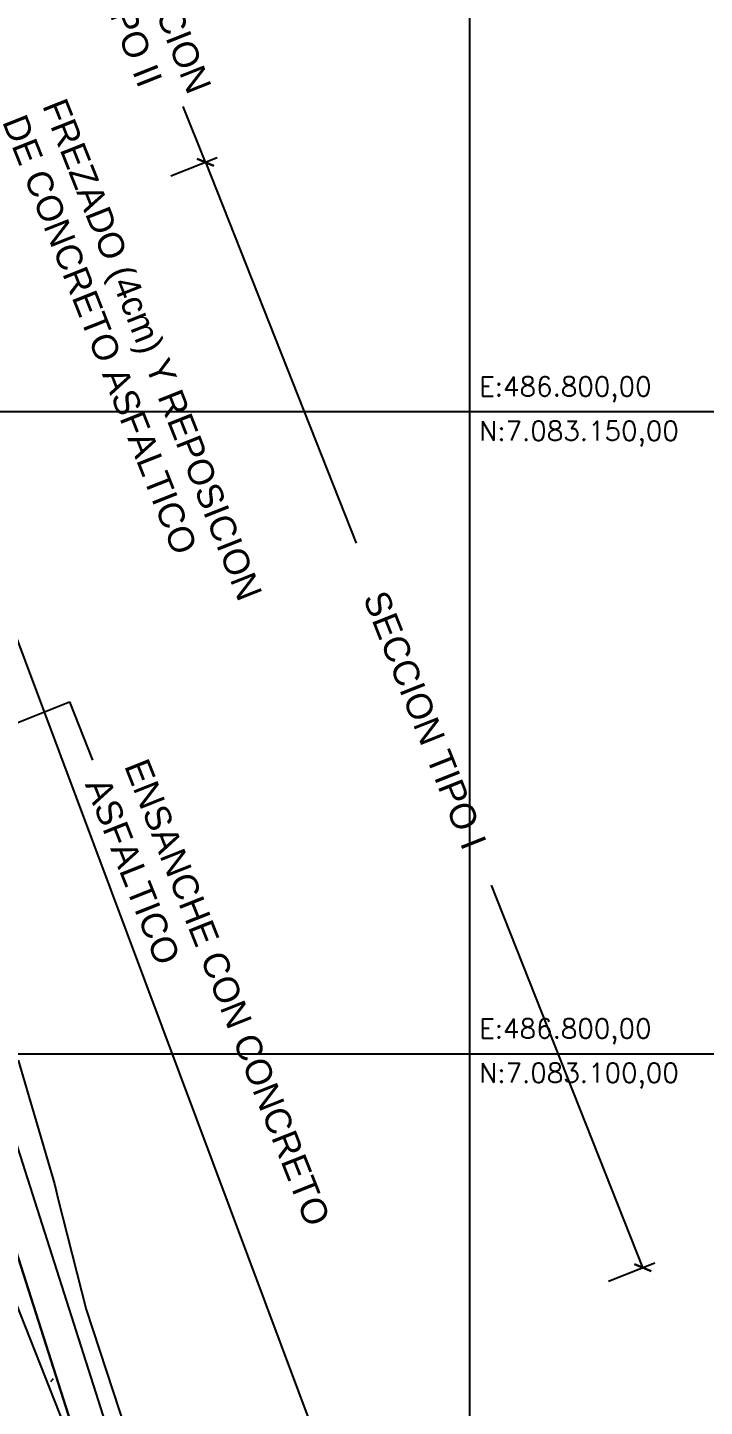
# Model space of a CAD drawing. Header units: metres. Extents: x 486561 to 486942, y 7083268 to 7083787.
# Drawn here: x 486809.8 to 486862.6, y 7083420.5 to 7083527.9 of the extents above; entities that cross this region are included whole.
import ezdxf

# ---------------------------------------------------------------- set-up
doc = ezdxf.new("R2010")
doc.units = ezdxf.units.M
for name, color, linetype in [('ALAMBRADA', 45, 'Continuous'), ('C-ROAD', 7, 'Continuous'), ('C-ROAD-CNTR-N', 92, 'Continuous'), ('C-ROAD-CORR', 5, 'Continuous'), ('C-TINN-BNDY', 110, 'Continuous'), ('C-TOPO-FEAT', 94, 'Continuous'), ('grilla', 254, 'Continuous')]:
    doc.layers.add(name, color=color, linetype=linetype)
doc.styles.add('arial', font='arial.ttf')
doc.styles.get("Standard").update_dxf_attribs({"font": 'simplex.shx'})

# ---------------------------------------------------------------- blocks, each defined once
blk = doc.blocks.new('*U38', base_point=(486800, 7083100))
at = {"layer": 'grilla', "linetype": 'ByBlock', "char_height": 1.5}
for s, insert, attachment_point in [('E:486.800,00', (486800.75, 7083100.75), 7), ('N:7.083.100,00', (486800.75, 7083099.25), 1)]:
    blk.add_mtext(s, dxfattribs=dict(at, insert=insert, attachment_point=attachment_point))
blk = doc.blocks.new('*U41', base_point=(486800, 7083150))
at = {"layer": 'grilla', "linetype": 'ByBlock', "char_height": 1.5}
for s, insert, attachment_point in [('E:486.800,00', (486800.75, 7083150.75), 7), ('N:7.083.150,00', (486800.75, 7083149.25), 1)]:
    blk.add_mtext(s, dxfattribs=dict(at, insert=insert, attachment_point=attachment_point))

msp = doc.modelspace()

# ---------------------------------------------------------------- linework, layer by layer
at = {"color": 7, "linetype": 'ByBlock', "extrusion": (-0.05868988459241528, 0.1482175699567987, 0.9872117550974718)}
for p, q in [((486823.0305112308, 7083517.700912114, 3.854687007609755), (486824.3237251146, 7083517.151198642, 4.014101406559348)), ((486857.1164036273, 7083431.619159315, 18.80520317796618), (486858.4096175107, 7083431.069445843, 18.96461757691577))]:
    msp.add_line(p, q, dxfattribs=at)
at = {"color": 7, "linetype": 'ByBlock', "extrusion": (-0.05868988459241529, 0.1482175699567987, 0.9872117550974717)}
for p, q in [((486824.3237251077, 7083517.151198642, 4.014101405162364), (486823.0305112248, 7083517.700912113, 3.854687006445602)), ((486858.4096175056, 7083431.069445839, 18.96461757656652), (486857.1164036222, 7083431.619159312, 18.8052031773841))]:
    msp.add_line(p, q, dxfattribs=at)
at = {"layer": 'ALAMBRADA', "color": 7}
msp.add_line((486853.5834856493, 7083361.305716819, 76.05), (486808.3034856492, 7083482.185716819, 76.05), dxfattribs=at)
at = {"layer": 'C-ROAD', "color": 7, "linetype": 'Continuous', "lineweight": -3}
msp.add_line((486779.0982955079, 7083525.977601129), (486815.704809722, 7083411.407161586), dxfattribs=at)
at = {"layer": 'C-ROAD-CNTR-N', "color": 7, "linetype": 'Continuous', "lineweight": -3}
msp.add_line((486771.5208592975, 7083522.976774497), (486835.5875874129, 7083361.200835777), dxfattribs=at)
at = {"layer": 'C-ROAD-CORR', "color": 7, "extrusion": (-0.0586898845924153, 0.1482175699567987, 0.9872117550974717)}
for p, q in [((486823.6771181694, 7083517.426055358, 3.934394209274238), (486821.9519413969, 7083521.782879545, 3.177709217100514)), ((486820.9844740399, 7083516.359845911, 3.934394209390653), (486824.6068809133, 7083517.794214601, 3.934394209157823)), ((486820.9844740399, 7083516.359845911, 3.934394209390653), (486824.6068809189, 7083517.794214603, 3.934394209041407)), ((486823.6771181638, 7083517.426055355, 3.934394209274238), (486835.4245983193, 7083487.758541576, 9.0869919448496)), ((486857.7630105646, 7083431.344302563, 18.88491037904858), (486845.964810639, 7083461.139905906, 13.71006629095517)), ((486855.0703664416, 7083430.278093117, 18.88491037928141), (486858.6927733089, 7083431.712461806, 18.88491037893217)), ((486855.0703664411, 7083430.278093117, 18.884910379165), (486858.692773314, 7083431.712461807, 18.88491037904858))]:
    msp.add_line(p, q, dxfattribs=at)
at = {"layer": 'C-ROAD-CORR', "color": 7, "extrusion": (0.05870274693533113, -0.1482124761941991, 0.9872117550974717)}
for p, q in [((486797.821732105, 7083469.344101857, -41.27576948422939), (486813.1006983139, 7083475.395665865, -41.27576948457863)), ((486813.1006983139, 7083475.395665865, -41.27576948457863), (486814.8907569603, 7083470.876132476, -42.06074048043229))]:
    msp.add_line(p, q, dxfattribs=at)
at = {"layer": 'C-ROAD-CORR', "color": 7, "linetype": 'Continuous'}
for p, q in [((486810.2545496098, 7083428.256689683), (486810.3129338559, 7083428.282562077)), ((486810.2867374217, 7083428.310340083), (486810.3081940493, 7083428.297396642)), ((486810.4512507831, 7083427.722657548), (486810.4512507831, 7083427.722657548)), ((486810.2737770474, 7083426.31525783), (486810.2737770474, 7083426.31525783)), ((486809.9902943163, 7083425.836977518), (486810.0323321816, 7083425.879534354)), ((486810.2088686036, 7083425.892331032), (486810.2088686036, 7083425.892331032)), ((486811.0833725057, 7083425.376628399), (486811.0833725057, 7083425.376628399)), ((486810.8761898971, 7083424.778085179), (486810.8761898971, 7083424.778085179)), ((486811.1817234149, 7083424.794601372), (486811.1817234149, 7083424.794601372)), ((486811.0945596835, 7083423.048579054), (486811.1132641236, 7083423.016051098)), ((486811.1942259653, 7083423.648825645), (486811.1942259653, 7083423.648825645)), ((486811.6280509685, 7083422.478412964), (486811.8556033592, 7083422.708774557)), ((486811.4793029351, 7083422.077057602), (486811.5101407409, 7083422.187146287)), ((486811.8363433006, 7083422.328068461), (486811.8363433006, 7083422.328068461)), ((486812.1198140784, 7083420.992911135), (486812.1198140784, 7083420.992911135)), ((486812.1675466629, 7083421.409371035), (486812.1675466629, 7083421.409371035))]:
    msp.add_line(p, q, dxfattribs=at)
at = {"layer": 'C-TINN-BNDY', "color": 7, "linetype": 'Continuous', "lineweight": -3}
for p, q in [((486809.1022312519, 7083447.51261983, 77.13503846153229), (486811.911577729, 7083437.869564284, 77.19469917412034)), ((486811.911577729, 7083437.869564284, 77.19469917412034), (486812.0508675937, 7083437.325732762, 77.207253314712)), ((486812.0508675937, 7083437.325732762, 77.207253314712), (486812.1956674699, 7083436.75280963, 77.2199499706264)), ((486812.1956674699, 7083436.75280963, 77.2199499706264), (486814.3792454559, 7083428.091196653, 77.4141187921602)), ((486814.3792454559, 7083428.091196653, 77.4141187921602), (486817.5001017069, 7083418.571505633, 77.6193134087377))]:
    msp.add_line(p, q, dxfattribs=at)
at = {"layer": 'C-TOPO-FEAT', "color": 7, "linetype": 'Continuous', "lineweight": -3}
for p, q in [((486818.1100242032, 7083412.359677909), (486781.5035099889, 7083526.930117452)), ((486815.704809722, 7083411.407161586), (486779.0982955077, 7083525.977601129))]:
    msp.add_line(p, q, dxfattribs=at)
at = {"layer": 'grilla', "color": 7}
for p, q in [((486844.2534856492, 7083787.393533921), (486844.2534856492, 7083267.816301)), ((486561.4510690507, 7083498.005716819), (486941.5490802203, 7083498.005716819)), ((486561.4510690507, 7083448.005716819), (486941.5490802203, 7083448.005716819))]:
    msp.add_line(p, q, dxfattribs=at)

# ---------------------------------------------------------------- block references
at = {"layer": 'grilla'}
for name, p in [('*U41', (486844.2534856492, 7083498.005716819)), ('*U38', (486844.2534856492, 7083448.005716819))]:
    msp.add_blockref(name, p, dxfattribs=at)

# ---------------------------------------------------------------- texts
at = {"layer": 'C-ROAD-CORR', "color": 7, "extrusion": (0.05868988459241527, -0.1482175699567987, 0.9872117550974717), "style": 'arial'}
for s, p in [('SECCION', (3060493.60361033, 6324848.866142209, -1021330.025436408)), ('TIPO II', (3060490.234806329, 6324846.88455967, -1021330.025436409)), ('SECCION TIPO I', (3060491.853011176, 6324797.278026938, -1021311.417576277))]:
    msp.add_text(s, height=2, rotation=270.0000000178093, dxfattribs=at).set_placement(p)
at = {"layer": 'C-ROAD-CORR', "color": 7, "extrusion": (0.05870274693533115, -0.148212476194199, 0.9872117550974717), "style": 'arial'}
for s, p in [('FREZADO (4cm) Y REPOSICION', (3061038.713139181, 6324571.64794887, -1021323.719185183)), ('DE CONCRETO ASFALTICO', (3061035.344335178, 6324571.634306305, -1021323.719185183)), ('ENSANCHE CON CONCRETO', (3061025.706106806, 6324520.970562856, -1021322.91012206)), ('ASFALTICO', (3061022.337302804, 6324520.749553307, -1021322.91012206))]:
    msp.add_text(s, height=2, rotation=269.9999999859102, dxfattribs=at).set_placement(p)

doc.saveas('drawing.dxf')
